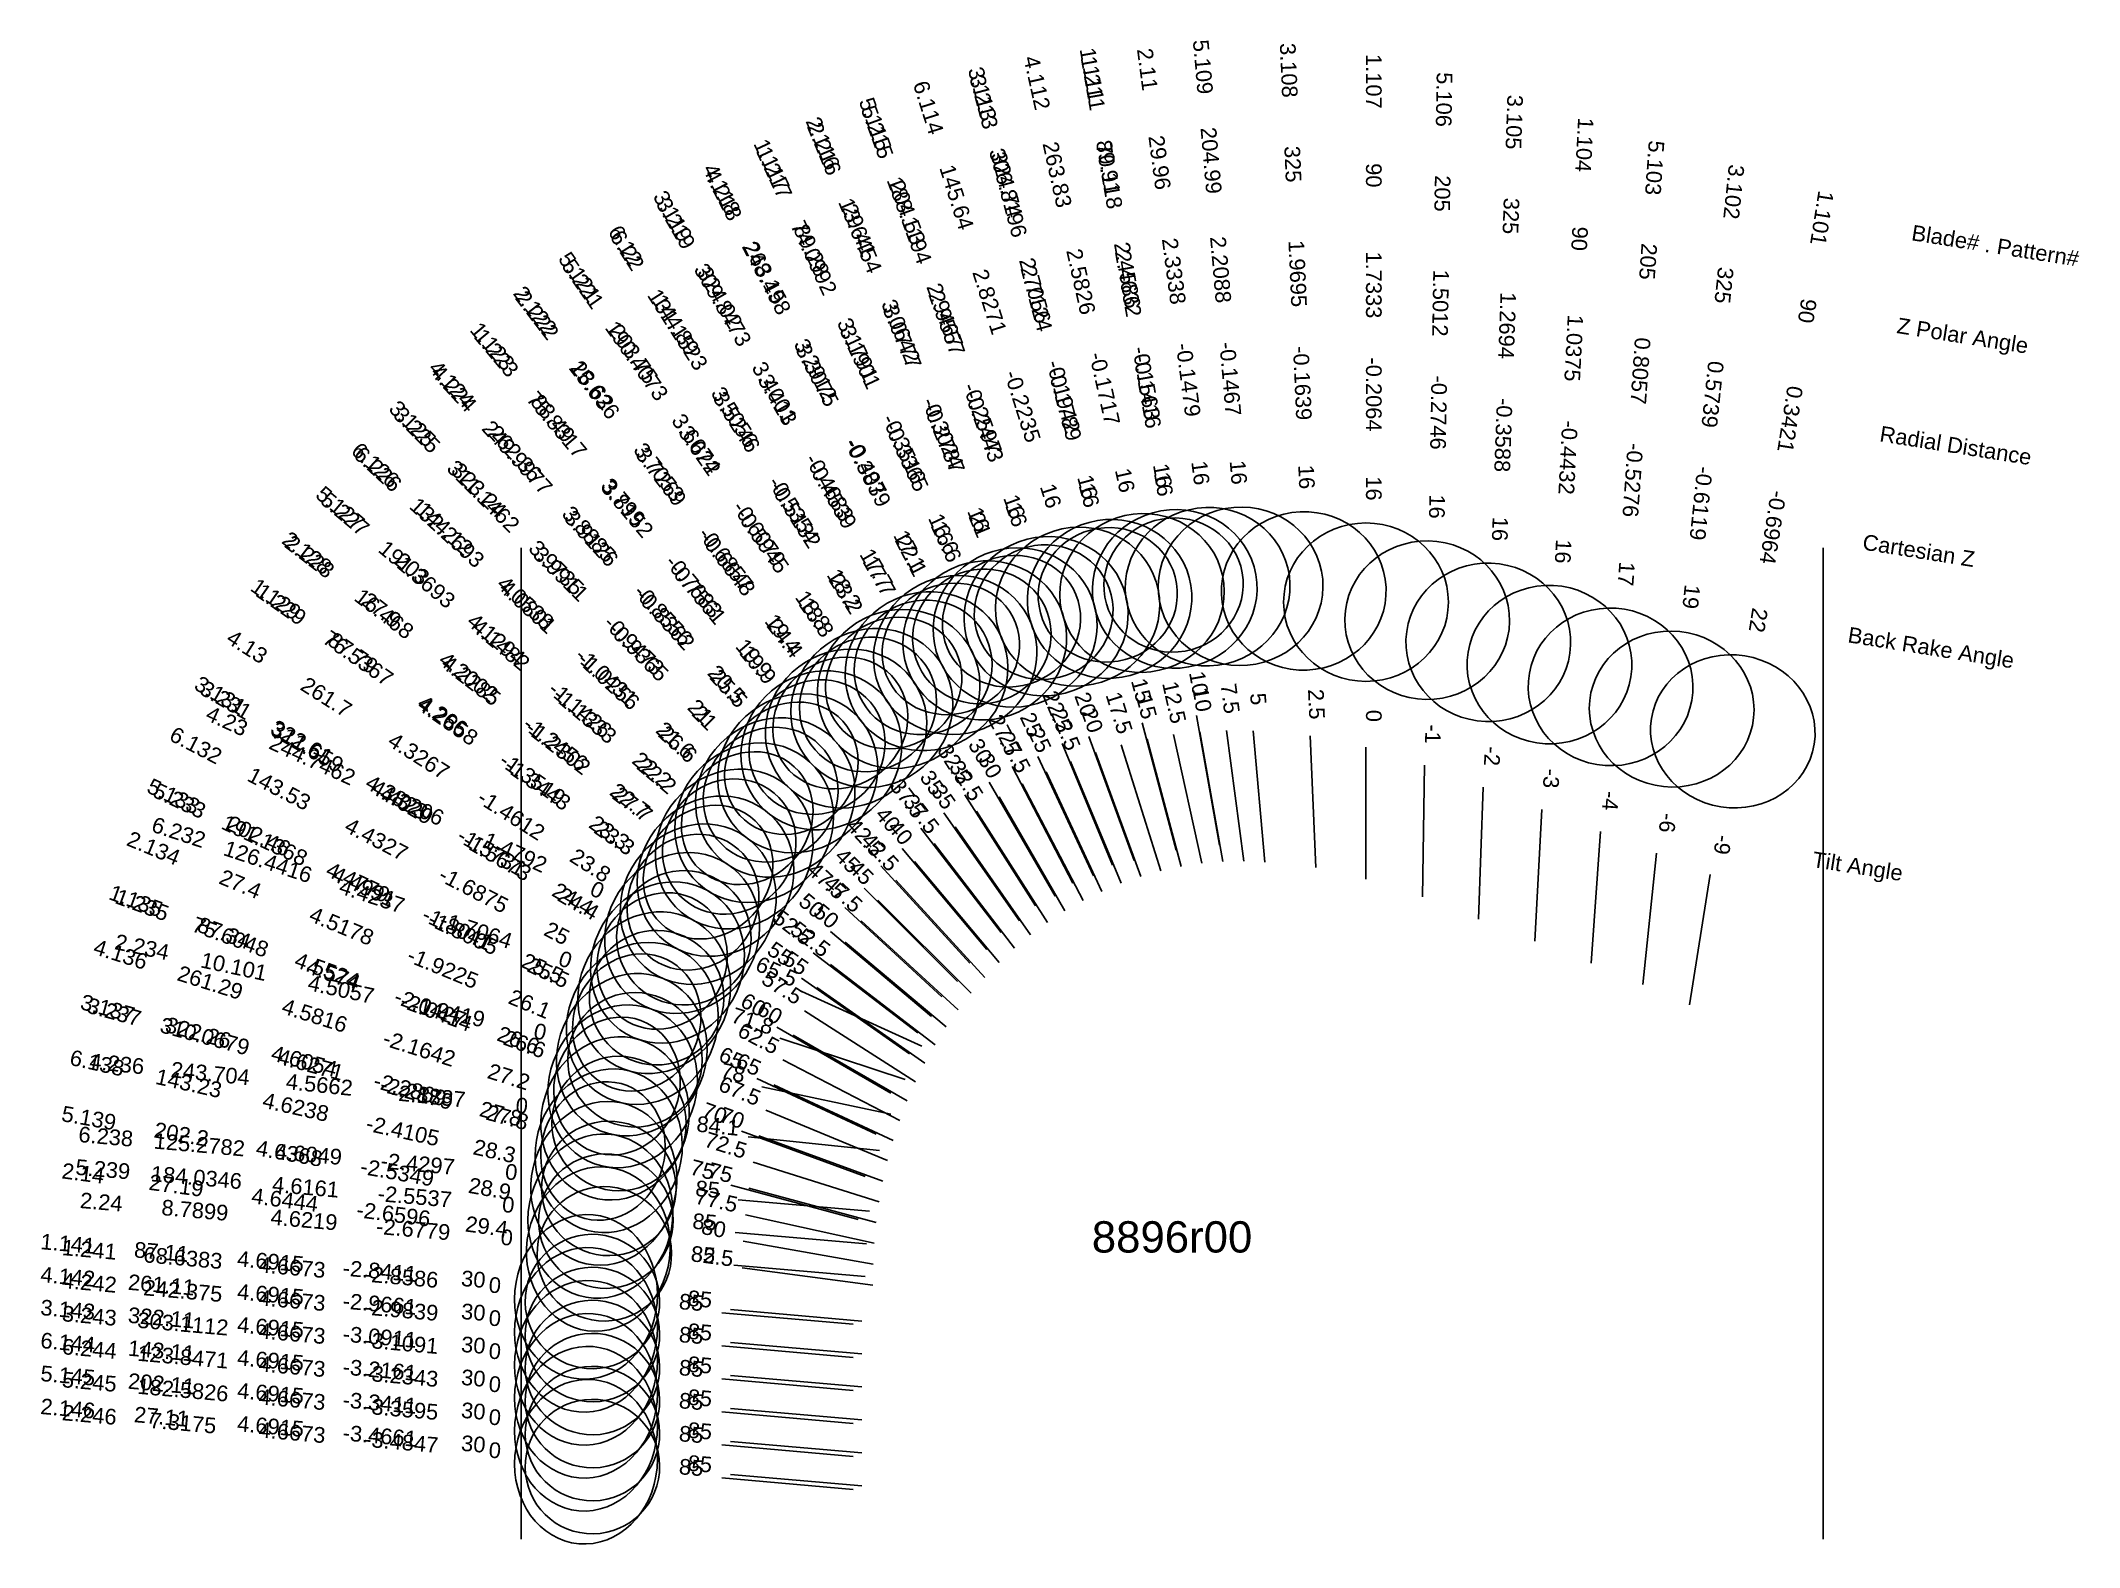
# Model space of a CAD drawing. Header units: inches. Extents: x -6.76 to 0.97, y -3.79 to 1.92.
import ezdxf
from ezdxf.enums import TextEntityAlignment as Align

# ---------------------------------------------------------------- set-up
doc = ezdxf.new("R2010")
doc.units = ezdxf.units.IN
doc.header["$MEASUREMENT"] = 0
for name, color, linetype, true_color in [('Blade_1', 30, 'Continuous', 0xff7f00), ('Blade_2', 7, 'Continuous', 0xcccc00), ('Blade_3', 7, 'Continuous', 0x00cc00), ('Blade_4', 7, 'Continuous', 0x00cccc), ('Blade_5', 7, 'Continuous', 0x0066cc), ('Blade_6', 190, 'Continuous', 0x7f00ff)]:
    doc.layers.add(name, color=color, linetype=linetype, true_color=true_color)
doc.styles.get("Standard").update_dxf_attribs({"font": 'arial.ttf'})

msp = doc.modelspace()

# ---------------------------------------------------------------- linework, layer by layer
for p, q in [((-4.9375, 0), (-4.9375, -3.7598)), ((0, 0), (0, -3.7598))]:
    msp.add_line(p, q)
at = {"layer": 'Blade_1'}
for p, q in [((-2.376, -0.6359), (-2.2892, -1.1283)), ((-2.3631, -0.6979), (-2.2763, -1.1903)), ((-1.7333, -0.7564), (-1.7333, -1.2564)), ((-2.978, -0.7914), (-2.7666, -1.2446)), ((-2.9467, -0.8501), (-2.7354, -1.3032)), ((-1.0663, -0.9924), (-1.0925, -1.4918)), ((-3.4925, -1.1406), (-3.1711, -1.5237)), ((-3.4455, -1.1896), (-3.1241, -1.5727)), ((-0.4281, -1.2396), (-0.5064, -1.7335)), ((-3.8745, -1.6323), (-3.465, -1.9191)), ((-3.8155, -1.6674), (-3.4059, -1.9542)), ((-4.1022, -2.2131), (-3.6324, -2.3841)), ((-4.0356, -2.2308), (-3.5657, -2.4018)), ((-4.1766, -2.9016), (-3.6785, -2.9451)), ((-4.1436, -2.8891), (-3.6455, -2.9326))]:
    msp.add_line(p, q, dxfattribs=at)
for centre, major_axis, ratio in [((-2.4586, -0.1563), (0.3078, 0.0543), 0.961262), ((-2.4632, -0.1416), (0.2605, 0.0459), 0.961262), ((-1.7333, -0.2064), (0.3125, 0), 0.961262), ((-3.1791, -0.3516), (0.2832, 0.1321), 0.958522), ((-3.1901, -0.3365), (0.2397, 0.1118), 0.958522), ((-1.0375, -0.4432), (0.3121, -0.0164), 0.961262), ((-0.3421, -0.6964), (0.3087, -0.0489), 0.927184), ((-3.799, -0.7683), (0.2394, 0.2009), 0.940169), ((-3.8152, -0.7561), (0.2026, 0.17), 0.940169), ((-4.266, -1.3519), (0.1792, 0.256), 0.918584), ((-4.2858, -1.3443), (0.1517, 0.2167), 0.918584), ((-4.5524, -2.0427), (0.1069, 0.2937), 0.893841), ((-4.574, -2.0414), (0.0905, 0.2485), 0.893841), ((-4.6915, -2.8411), (0.0272, 0.3113), 0.866025), ((-4.6673, -2.8586), (0.0222, 0.254), 1)]:
    msp.add_ellipse(centre, major_axis=major_axis, ratio=ratio, dxfattribs=at)
at = {"layer": 'Blade_2'}
for p, q in [((-2.262, -0.6932), (-2.1968, -1.1889)), ((-2.8855, -0.7425), (-2.6942, -1.2044)), ((-2.8537, -0.8105), (-2.6624, -1.2725)), ((-3.4213, -1.063), (-3.117, -1.4597)), ((-3.3705, -1.122), (-3.0661, -1.5187)), ((-3.8303, -1.5358), (-3.4336, -1.8402)), ((-3.7639, -1.5804), (-3.3672, -1.8848)), ((-4.024, -2.0443), (-3.5349, -2.1483)), ((-4.0097, -2.133), (-3.5478, -2.3243)), ((-4.1313, -2.7208), (-3.6332, -2.7644)), ((-4.0991, -2.7314), (-3.6034, -2.7967)), ((-4.1766, -3.5277), (-3.6785, -3.5712)), ((-4.1436, -3.5141), (-3.6455, -3.5576))]:
    msp.add_line(p, q, dxfattribs=at)
for centre, major_axis, ratio in [((-2.3338, -0.1479), (0.3098, 0.0408), 0.961262), ((-3.0642, -0.3024), (0.2887, 0.1196), 0.961262), ((-3.0777, -0.2787), (0.2444, 0.1012), 0.93358), ((-3.7053, -0.6857), (0.2479, 0.1902), 0.943454), ((-3.7269, -0.6648), (0.2098, 0.161), 0.910972), ((-4.2002, -1.2456), (0.1902, 0.2479), 0.922403), ((-4.2285, -1.2302), (0.161, 0.2098), 0.885231), ((-4.5178, -1.9225), (0.1196, 0.2887), 0.898181), ((-4.5057, -1.9419), (0.053, 0.2494), 1), ((-4.6444, -2.6596), (0.0408, 0.3098), 0.870871), ((-4.6219, -2.6779), (0.0222, 0.254), 1), ((-4.6915, -3.4661), (0.0272, 0.3113), 0.866025), ((-4.6673, -3.4847), (0.0222, 0.254), 1)]:
    msp.add_ellipse(centre, major_axis=major_axis, ratio=ratio, dxfattribs=at)
at = {"layer": 'Blade_3'}
for p, q in [((-2.5825, -0.6638), (-2.453, -1.1468)), ((-2.5633, -0.7255), (-2.4339, -1.2084)), ((-1.9455, -0.7134), (-1.9237, -1.2129)), ((-3.162, -0.8886), (-2.912, -1.3216)), ((-1.2886, -0.9085), (-1.3061, -1.4082)), ((-3.1251, -0.9446), (-2.8751, -1.3776)), ((-0.6314, -1.1589), (-0.6837, -1.6562)), ((-3.6361, -1.2915), (-3.2825, -1.645)), ((-3.5846, -1.3362), (-3.2311, -1.6898)), ((-3.9681, -1.8183), (-3.5351, -2.0683)), ((-3.906, -1.8481), (-3.473, -2.0981)), ((-4.1422, -2.4178), (-3.6593, -2.5472)), ((-4.0742, -2.4293), (-3.5912, -2.5587)), ((-4.1766, -3.152), (-3.6785, -3.1956)), ((-4.1436, -3.1391), (-3.6455, -3.1826))]:
    msp.add_line(p, q, dxfattribs=at)
for centre, major_axis, ratio in [((-2.7056, -0.1942), (0.3019, 0.0809), 0.961262), ((-2.7124, -0.1789), (0.2555, 0.0685), 0.961262), ((-1.9695, -0.1639), (0.3122, 0.0136), 0.961262), ((-1.2694, -0.3588), (0.3123, -0.0109), 0.961262), ((-3.4001, -0.4683), (0.2706, 0.1562), 0.952768), ((-3.413, -0.4539), (0.2291, 0.1322), 0.952768), ((-0.5739, -0.6119), (0.3108, -0.0327), 0.945519), ((-3.9735, -0.9473), (0.221, 0.221), 0.93333), ((-3.9911, -0.9365), (0.187, 0.187), 0.93333), ((-4.3823, -1.5731), (0.1563, 0.2706), 0.910684), ((-4.4029, -1.5673), (0.1323, 0.2291), 0.910684), ((-4.6054, -2.2869), (0.0809, 0.3019), 0.884906), ((-4.6271, -2.2879), (0.0685, 0.2555), 0.884906), ((-4.6915, -3.0911), (0.0272, 0.3113), 0.866025), ((-4.6673, -3.1091), (0.0222, 0.254), 1)]:
    msp.add_ellipse(centre, major_axis=major_axis, ratio=ratio, dxfattribs=at)
at = {"layer": 'Blade_4'}
for p, q in [((-2.4636, -0.7087), (-2.3554, -1.1968)), ((-3.0757, -0.8291), (-2.8448, -1.2726)), ((-3.0373, -0.8949), (-2.8064, -1.3384)), ((-3.5734, -1.2064), (-3.2356, -1.575)), ((-3.5169, -1.2611), (-3.1792, -1.6297)), ((-3.8725, -1.6835), (-3.4175, -1.8908)), ((-3.8629, -1.7567), (-3.4412, -2.0254)), ((-4.0763, -2.2344), (-3.5789, -2.2858)), ((-4.0571, -2.3296), (-3.5802, -2.48)), ((-4.1436, -3.0141), (-3.6455, -3.0576)), ((-4.1766, -3.0268), (-3.6785, -3.0704))]:
    msp.add_line(p, q, dxfattribs=at)
for centre, major_axis, ratio in [((-2.5826, -0.1717), (0.3051, 0.0676), 0.961262), ((-3.2912, -0.407), (0.2772, 0.1443), 0.95569), ((-3.3075, -0.3839), (0.2346, 0.1221), 0.926397), ((-3.8885, -0.8556), (0.2304, 0.2111), 0.936794), ((-3.9126, -0.8362), (0.195, 0.1787), 0.902736), ((-4.3267, -1.4612), (0.1679, 0.2636), 0.914678), ((-4.3206, -1.4792), (0.1057, 0.232), 1), ((-4.5816, -2.1642), (0.094, 0.298), 0.889416), ((-4.5662, -2.1837), (0.0262, 0.2536), 1), ((-4.6915, -2.9661), (0.0272, 0.3113), 0.866025), ((-4.6673, -2.9839), (0.0222, 0.254), 1)]:
    msp.add_ellipse(centre, major_axis=major_axis, ratio=ratio, dxfattribs=at)
at = {"layer": 'Blade_5'}
for p, q in [((-2.1609, -0.6946), (-2.1173, -1.1927)), ((-2.784, -0.716), (-2.613, -1.1858)), ((-2.7586, -0.7765), (-2.5876, -1.2464)), ((-1.5108, -0.8245), (-1.5195, -1.3244)), ((-3.3341, -1.0057), (-3.0473, -1.4153)), ((-3.292, -1.0584), (-3.0052, -1.468)), ((-0.8441, -1.0763), (-0.8789, -1.575)), ((-3.7636, -1.456), (-3.3806, -1.7774)), ((-3.7081, -1.4961), (-3.3251, -1.8175)), ((-4.0441, -2.0127), (-3.5909, -2.224)), ((-3.9795, -2.0366), (-3.5263, -2.2479)), ((-4.1255, -2.5966), (-3.6274, -2.6402)), ((-4.0952, -2.6304), (-3.6028, -2.7172)), ((-4.1436, -3.3891), (-3.6455, -3.4326)), ((-4.1766, -3.4024), (-3.6785, -3.446))]:
    msp.add_line(p, q, dxfattribs=at)
for centre, major_axis, ratio in [((-2.2088, -0.1467), (0.3113, 0.0272), 0.961262), ((-2.9467, -0.2597), (0.2937, 0.1069), 0.961262), ((-2.9557, -0.2443), (0.2485, 0.0905), 0.961262), ((-1.5012, -0.2746), (0.3125, -0.0055), 0.961262), ((-0.8057, -0.5276), (0.3117, -0.0218), 0.956305), ((-3.6074, -0.6079), (0.256, 0.1792), 0.946649), ((-3.622, -0.5945), (0.2167, 0.1517), 0.946649), ((-4.1294, -1.1426), (0.2009, 0.2394), 0.926134), ((-4.1482, -1.1333), (0.17, 0.2026), 0.926134), ((-4.4779, -1.8041), (0.1321, 0.2832), 0.902435), ((-4.4991, -1.8005), (0.1118, 0.2397), 0.902435), ((-4.6368, -2.5349), (0.0543, 0.3078), 0.875633), ((-4.6161, -2.5537), (0.0222, 0.254), 1), ((-4.6915, -3.3411), (0.0272, 0.3113), 0.866025), ((-4.6673, -3.3595), (0.0222, 0.254), 1)]:
    msp.add_ellipse(centre, major_axis=major_axis, ratio=ratio, dxfattribs=at)
at = {"layer": 'Blade_6'}
for p, q in [((-2.6617, -0.748), (-2.5114, -1.2249)), ((-3.2549, -0.9366), (-2.9863, -1.3583)), ((-3.2101, -0.9993), (-2.9415, -1.421)), ((-3.71, -1.3648), (-3.3414, -1.7026)), ((-3.6483, -1.4147), (-3.2797, -1.7525)), ((-3.9559, -1.8603), (-3.4809, -2.0164)), ((-3.9449, -1.9415), (-3.5014, -2.1723)), ((-4.1143, -2.4726), (-3.6162, -2.5162)), ((-4.0869, -2.5296), (-3.5987, -2.6378)), ((-4.1766, -3.2772), (-3.6785, -3.3208)), ((-4.1436, -3.2641), (-3.6455, -3.3076))]:
    msp.add_line(p, q, dxfattribs=at)
for centre, major_axis, ratio in [((-2.8271, -0.2235), (0.298, 0.094), 0.961262), ((-3.5056, -0.5354), (0.2636, 0.1679), 0.949754), ((-3.5246, -0.5132), (0.2231, 0.1421), 0.91886), ((-4.0538, -1.0431), (0.2111, 0.2304), 0.929777), ((-4.0801, -1.0256), (0.1787, 0.195), 0.894154), ((-4.4327, -1.6875), (0.1443, 0.2772), 0.906603), ((-4.4237, -1.7064), (0.0796, 0.2422), 1), ((-4.6238, -2.4105), (0.0676, 0.3051), 0.880312), ((-4.6049, -2.4297), (0.0222, 0.254), 1), ((-4.6915, -3.2161), (0.0272, 0.3113), 0.866025), ((-4.6673, -3.2343), (0.0222, 0.254), 1)]:
    msp.add_ellipse(centre, major_axis=major_axis, ratio=ratio, dxfattribs=at)

# ---------------------------------------------------------------- texts
for s, height, p in [('Blade# . Pattern#', 0.059375, (0.3372, 1.1956)), ('Z Polar Angle', 0.059375, (0.2815, 0.8438)), ('Radial Distance', 0.059375, (0.2165, 0.4332)), ('Cartesian Z', 0.059375, (0.1515, 0.0227)), ('Back Rake Angle', 0.059375, (0.0957, -0.3291)), ('Tilt Angle', 0.05937, (-0.0392, -1.181))]:
    msp.add_text(s, height=height, rotation=351).set_placement(p, align=Align.MIDDLE_LEFT)
msp.add_text('8896r00', height=0.11875).set_placement((-2.4688, -2.6136), align=Align.MIDDLE_CENTER)
at = {"layer": 'Blade_1'}
for s, height, rotation, p in [('1.111', 0.05937, 280, (-2.8016, 1.7887)), ('1.211', 0.05937, 280, (-2.7978, 1.7562)), ('1.107', 0.05937, 270, (-1.7333, 1.7686)), ('1.104', 0.05937, 267, (-0.9341, 1.5291)), ('1.117', 0.05937, 294.99999, (-4.0138, 1.4384)), ('1.217', 0.05937, 294.99999, (-4.0045, 1.41)), ('89.91', 0.05937, 280, (-2.7397, 1.4379)), ('70.118', 0.05937, 280, (-2.7359, 1.4053)), ('90', 0.05937, 270, (-1.7333, 1.4123)), ('1.101', 0.05937, 261, (-0.0331, 1.2543)), ('74.0992', 0.05937, 294.99999, (-3.8539, 1.0871)), ('89.28', 0.05937, 294.99999, (-3.8632, 1.1155)), ('90', 0.05937, 267, (-0.9528, 1.1733)), ('2.4586', 0.05937, 280, (-2.6675, 1.0285)), ('2.4632', 0.05937, 280, (-2.6637, 0.996)), ('1.7333', 0.05937, 270, (-1.7333, 0.9967)), ('90', 0.05937, 261, (-0.0889, 0.9024)), ('3.1791', 0.05937, 294.99999, (-3.6876, 0.7388)), ('1.0375', 0.05937, 267, (-0.9745, 0.7583)), ('1.123', 0.05937, 309.99999, (-5.0685, 0.7446)), ('1.223', 0.05937, 309.99999, (-5.0538, 0.7201)), ('3.1901', 0.05937, 294.99999, (-3.6783, 0.7104)), ('-0.1563', 0.05937, 280, (-2.5954, 0.6192)), ('-0.1416', 0.05937, 280, (-2.5916, 0.5867)), ('-0.2064', 0.05937, 270, (-1.7333, 0.5811)), ('75.8317', 0.05937, 309.99999, (-4.8248, 0.4472)), ('88.49', 0.05937, 309.99999, (-4.8395, 0.4717)), ('0.3421', 0.05937, 261, (-0.1539, 0.4919)), ('-0.3516', 0.05937, 294.99999, (-3.5119, 0.3621)), ('-0.3365', 0.05937, 294.99999, (-3.5026, 0.3338)), ('-0.4432', 0.05937, 267, (-0.9963, 0.3432)), ('16', 0.05937, 280, (-2.5335, 0.2684)), ('3.8152', 0.05937, 309.99999, (-4.5577, 0.1288)), ('3.799', 0.05937, 309.99999, (-4.5724, 0.1533)), ('16', 0.05937, 280, (-2.5297, 0.2359)), ('16', 0.05937, 270, (-1.7333, 0.2248)), ('-0.6964', 0.05937, 261, (-0.2189, 0.0814)), ('16.6', 0.05937, 294.99999, (-3.3614, 0.0392)), ('16.6', 0.05937, 294.99999, (-3.3521, 0.0109)), ('16', 0.05937, 267, (-1.0149, -0.0125)), ('-0.7683', 0.05937, 309.99999, (-4.3052, -0.165)), ('-0.7561', 0.05937, 309.99999, (-4.2905, -0.1896)), ('1.129', 0.05937, 324.99998, (-5.8839, -0.2191)), ('1.229', 0.05937, 324.99998, (-5.8643, -0.2391)), ('22', 0.05937, 261, (-0.2746, -0.2705)), ('76.5367', 0.05937, 324.99998, (-5.5724, -0.4434)), ('87.79', 0.05937, 324.99998, (-5.592, -0.4234)), ('19.9', 0.05937, 309.99999, (-4.0762, -0.4379)), ('19.9', 0.05937, 309.99999, (-4.0615, -0.4625)), ('10', 0.05937, 280, (-2.3966, -0.519)), ('10', 0.05937, 280, (-2.3837, -0.581)), ('4.266', 0.05937, 324.99998, (-5.2516, -0.6618)), ('4.2858', 0.05937, 324.99998, (-5.232, -0.6818)), ('0', 0.0594, 270, (-1.7333, -0.6377)), ('25', 0.05937, 294.99999, (-3.0281, -0.6838)), ('25', 0.05937, 294.99999, (-2.9969, -0.7424)), ('-1.3519', 0.05937, 324.99998, (-4.9111, -0.9002)), ('-1.3443', 0.05937, 324.99998, (-4.8915, -0.9202)), ('-3', 0.05937, 267, (-1.0601, -0.8739)), ('40', 0.05937, 309.99999, (-3.5688, -1.0497)), ('23.3', 0.05937, 324.99998, (-4.6193, -1.1046)), ('23.3', 0.05937, 324.99998, (-4.5997, -1.1245)), ('40', 0.05937, 309.99999, (-3.5218, -1.0987)), ('-9', 0.05937, 261, (-0.4096, -1.1223)), ('1.135', 0.05937, 339.99998, (-6.4083, -1.3672)), ('1.235', 0.05937, 339.99998, (-6.3847, -1.3823)), ('75.6048', 0.05937, 339.99998, (-6.05, -1.5042)), ('87.34', 0.05937, 339.99998, (-6.0736, -1.4891)), ('4.5524', 0.05937, 339.99998, (-5.683, -1.6312)), ('55', 0.05937, 324.99998, (-3.9718, -1.5642)), ('55', 0.05937, 324.99998, (-3.9128, -1.5993)), ('4.574', 0.05937, 339.99998, (-5.6594, -1.6463)), ('-2.0427', 0.05937, 339.99998, (-5.2924, -1.7734)), ('-2.0414', 0.05937, 339.99998, (-5.2689, -1.7885)), ('26.6', 0.05937, 339.99998, (-4.9577, -1.8952)), ('26.6', 0.05937, 339.99998, (-4.9341, -1.9103)), ('70', 0.05937, 339.99998, (-4.2138, -2.1725)), ('70', 0.05937, 339.99998, (-4.1472, -2.1902)), ('1.141', 0.05937, 354.99998, (-6.659, -2.669)), ('1.241', 0.05937, 354.99999, (-6.5775, -2.6915)), ('87.11', 0.05937, 354.99998, (-6.3041, -2.7)), ('68.6383', 0.05937, 354.99999, (-6.2226, -2.7226)), ('4.6915', 0.05937, 354.99998, (-5.8901, -2.7363)), ('4.6673', 0.05937, 354.99999, (-5.8085, -2.7588)), ('-2.8411', 0.05937, 354.99998, (-5.476, -2.7725)), ('-2.8586', 0.05937, 354.99999, (-5.3945, -2.795)), ('30', 0.05937, 354.99998, (-5.1211, -2.8035)), ('0', 0.0594, 354.99999, (-5.0396, -2.8261)), ('85', 0.05937, 354.99999, (-4.2949, -2.8912)), ('85', 0.05937, 354.99998, (-4.2619, -2.8787))]:
    msp.add_text(s, height=height, rotation=rotation, dxfattribs=at).set_placement(p, align=Align.CENTER)
at = {"layer": 'Blade_2'}
for s, height, rotation, p in [('2.11', 0.05937, 277.5, (-2.5916, 1.8102)), ('2.116', 0.05937, 292.49999, (-3.82, 1.5223)), ('2.216', 0.05937, 292.49999, (-3.8151, 1.5016)), ('29.96', 0.05937, 277.5, (-2.5451, 1.457)), ('13.6454', 0.05937, 292.49999, (-3.6788, 1.1725)), ('29.41', 0.05937, 292.49999, (-3.6837, 1.1931)), ('2.3338', 0.05937, 277.5, (-2.4909, 1.0449)), ('2.122', 0.05937, 307.49999, (-4.9076, 0.8812)), ('2.222', 0.05937, 307.49999, (-4.9, 0.864)), ('3.0642', 0.05937, 292.49999, (-3.5246, 0.8091)), ('3.0777', 0.05937, 292.49999, (-3.5197, 0.7885)), ('15.636', 0.05937, 307.49999, (-4.6831, 0.5814)), ('28.62', 0.05937, 307.49999, (-4.6908, 0.5985)), ('-0.1479', 0.05937, 277.5, (-2.4366, 0.6329)), ('-0.3024', 0.05937, 292.49999, (-3.3656, 0.4252)), ('-0.2787', 0.05937, 292.49999, (-3.3607, 0.4045)), ('3.7053', 0.05937, 307.49999, (-4.4377, 0.2688)), ('3.7269', 0.05937, 307.49999, (-4.4301, 0.2517)), ('16', 0.05937, 277.5, (-2.3901, 0.2797)), ('16', 0.05937, 292.49999, (-3.2293, 0.096)), ('21', 0.05937, 292.49999, (-3.2243, 0.0754)), ('2.128', 0.05937, 322.49998, (-5.7671, -0.0433)), ('2.228', 0.05937, 322.49998, (-5.7573, -0.0572)), ('-0.6857', 0.05937, 307.49999, (-4.1847, -0.0609)), ('-0.6648', 0.05937, 307.49999, (-4.1771, -0.0781)), ('16.468', 0.05937, 322.49998, (-5.4747, -0.274)), ('27.9', 0.05937, 322.49998, (-5.4845, -0.2602)), ('19.4', 0.05937, 307.49999, (-3.9679, -0.3436)), ('24.4', 0.05937, 307.49999, (-3.9602, -0.3607)), ('4.2002', 0.05937, 322.49998, (-5.1547, -0.5132)), ('4.2285', 0.05937, 322.49998, (-5.145, -0.527)), ('7.5', 0.05937, 277.5, (-2.2775, -0.5755)), ('22.5', 0.05937, 292.49999, (-2.931, -0.6328)), ('22.5', 0.05937, 292.49999, (-2.8992, -0.7008)), ('-1.2456', 0.05937, 322.49998, (-4.825, -0.7662)), ('-1.2302', 0.05937, 322.49998, (-4.8152, -0.7801)), ('22.7', 0.05937, 322.49998, (-4.5424, -0.9831)), ('27.7', 0.05937, 322.49998, (-4.5326, -0.9969)), ('37.5', 0.05937, 307.49999, (-3.4936, -0.9688)), ('37.5', 0.05937, 307.49999, (-3.4428, -1.0278)), ('2.134', 0.05937, 337.49998, (-6.3425, -1.1667)), ('27.4', 0.05937, 337.49998, (-6.0134, -1.303)), ('4.5178', 0.05937, 337.49998, (-5.6294, -1.4621)), ('52.5', 0.05937, 322.49998, (-3.9245, -1.4635)), ('2.234', 0.05937, 347.99999, (-6.3813, -1.5433)), ('52.5', 0.05937, 322.49998, (-3.8581, -1.5081)), ('10.101', 0.05937, 347.99999, (-6.0328, -1.6173)), ('-1.9225', 0.05937, 337.49998, (-5.2454, -1.6211)), ('4.5057', 0.05937, 347.99999, (-5.6263, -1.7038)), ('26.1', 0.05937, 337.49998, (-4.9162, -1.7575)), ('-1.9419', 0.05937, 347.99999, (-5.2198, -1.7902)), ('0', 0.0594, 347.99999, (-4.8713, -1.8642)), ('67.5', 0.05937, 337.49998, (-4.1194, -2.0875)), ('78', 0.05937, 347.99999, (-4.1401, -2.0197)), ('2.14', 0.05937, 352.49998, (-6.6025, -2.4018)), ('27.19', 0.05937, 352.49998, (-6.2493, -2.4483)), ('2.24', 0.05937, 354.99999, (-6.5321, -2.5108)), ('8.7899', 0.05937, 354.99999, (-6.1772, -2.5418)), ('4.6444', 0.05937, 352.49998, (-5.8373, -2.5026)), ('4.6219', 0.05937, 354.99999, (-5.7632, -2.5781)), ('-2.6596', 0.05937, 352.49998, (-5.4252, -2.5568)), ('-2.6779', 0.05937, 354.99999, (-5.3492, -2.6143)), ('29.4', 0.05937, 352.49998, (-5.072, -2.6033)), ('0', 0.0594, 354.99999, (-4.9943, -2.6453)), ('82.5', 0.05937, 352.49998, (-4.2169, -2.7159)), ('85', 0.05937, 354.99999, (-4.2496, -2.7105)), ('2.146', 0.05937, 354.99998, (-6.659, -3.294)), ('2.246', 0.05937, 354.99999, (-6.5775, -3.3176)), ('27.11', 0.05937, 354.99998, (-6.3041, -3.325)), ('7.3175', 0.05937, 354.99999, (-6.2226, -3.3487)), ('4.6915', 0.05937, 354.99998, (-5.8901, -3.3613)), ('4.6673', 0.05937, 354.99999, (-5.8085, -3.3849)), ('-3.4661', 0.05937, 354.99998, (-5.476, -3.3975)), ('-3.4847', 0.05937, 354.99999, (-5.3945, -3.4211)), ('30', 0.05937, 354.99998, (-5.1211, -3.4285)), ('0', 0.0594, 354.99999, (-5.0396, -3.4522)), ('85', 0.05937, 354.99999, (-4.2949, -3.5173)), ('85', 0.05937, 354.99998, (-4.2619, -3.5037))]:
    msp.add_text(s, height=height, rotation=rotation, dxfattribs=at).set_placement(p, align=Align.CENTER)
at = {"layer": 'Blade_3'}
for s, height, rotation, p in [('3.108', 0.05937, 272.5, (-2.0557, 1.8092)), ('3.113', 0.05937, 284.99999, (-3.2168, 1.7135)), ('3.213', 0.05937, 285, (-3.2111, 1.6824)), ('3.105', 0.05937, 268, (-1.2005, 1.615)), ('306.8196', 0.05937, 285, (-3.1189, 1.3383)), ('324.74', 0.05937, 284.99999, (-3.1246, 1.3694)), ('325', 0.05937, 272.5, (-2.0401, 1.4533)), ('3.102', 0.05937, 264, (-0.3675, 1.3523)), ('3.119', 0.05937, 299.99999, (-4.3876, 1.2421)), ('3.219', 0.05937, 299.99999, (-4.3765, 1.2149)), ('325', 0.05937, 268, (-1.2129, 1.259)), ('2.7056', 0.05937, 284.99999, (-3.017, 0.9679)), ('1.9695', 0.05937, 272.5, (-2.022, 1.0381)), ('309.8473', 0.05937, 299.99999, (-4.1984, 0.9064)), ('324.02', 0.05937, 299.99999, (-4.2095, 0.9336)), ('2.7124', 0.05937, 285, (-3.0114, 0.9369)), ('325', 0.05937, 264, (-0.4047, 0.998)), ('1.2694', 0.05937, 268, (-1.2274, 0.8436)), ('3.4001', 0.05937, 299.99999, (-4.0017, 0.5736)), ('-0.1942', 0.05937, 284.99999, (-2.9094, 0.5665)), ('-0.1639', 0.05937, 272.5, (-2.0039, 0.6228)), ('0.5739', 0.05937, 264, (-0.4481, 0.5846)), ('3.413', 0.05937, 299.99999, (-3.9905, 0.5465)), ('-0.1789', 0.05937, 285, (-2.9038, 0.5354)), ('3.125', 0.05937, 314.99999, (-5.3701, 0.4492)), ('-0.3588', 0.05937, 268, (-1.2419, 0.4282)), ('3.225', 0.05937, 314.99999, (-5.3537, 0.4261)), ('311.1462', 0.05937, 314.99999, (-5.1017, 0.1742)), ('323.24', 0.05937, 314.99999, (-5.1182, 0.1973)), ('-0.4683', 0.05937, 299.99999, (-3.7939, 0.2137)), ('-0.4539', 0.05937, 299.99999, (-3.7827, 0.1865)), ('16', 0.05937, 284.99999, (-2.8172, 0.2224)), ('16', 0.05937, 285, (-2.8116, 0.1913)), ('16', 0.05937, 272.5, (-1.9883, 0.2669)), ('-0.6119', 0.05937, 264, (-0.4916, 0.1713)), ('16', 0.05937, 268, (-1.2544, 0.0722)), ('3.9735', 0.05937, 314.99999, (-4.8243, -0.0966)), ('3.9911', 0.05937, 314.99999, (-4.8079, -0.1197)), ('17.7', 0.05937, 299.99999, (-3.6157, -0.0948)), ('17.7', 0.05937, 299.99999, (-3.6046, -0.122)), ('19', 0.05937, 264, (-0.5288, -0.183)), ('-0.9473', 0.05937, 314.99999, (-4.5304, -0.3905)), ('-0.9365', 0.05937, 314.99999, (-4.514, -0.4136)), ('3.131', 0.05937, 329.99998, (-6.0927, -0.5856)), ('3.231', 0.05937, 329.99998, (-6.0717, -0.6038)), ('15', 0.05937, 285, (-2.6132, -0.5491)), ('2.5', 0.05937, 272.5, (-1.9507, -0.5947)), ('21', 0.05937, 314.99999, (-4.2785, -0.6424)), ('21', 0.05937, 314.99999, (-4.2621, -0.6655)), ('15', 0.05937, 284.99999, (-2.594, -0.6108)), ('322.61', 0.05937, 329.99998, (-5.7842, -0.7637)), ('311.659', 0.05937, 329.99998, (-5.7632, -0.782)), ('30', 0.05937, 299.99999, (-3.2214, -0.7858)), ('-2', 0.05937, 268, (-1.2845, -0.7898)), ('30', 0.05937, 299.99999, (-3.1845, -0.8418)), ('4.3823', 0.05937, 329.99998, (-5.4243, -0.9715)), ('4.4029', 0.05937, 329.99998, (-5.4032, -0.9898)), ('-1.5731', 0.05937, 329.99998, (-5.0643, -1.1794)), ('-6', 0.05937, 264, (-0.619, -1.0408)), ('-1.5673', 0.05937, 329.99998, (-5.0433, -1.1976)), ('45', 0.05937, 314.99999, (-3.7201, -1.2075)), ('45', 0.05937, 314.99999, (-3.6686, -1.2522)), ('24.4', 0.05937, 329.99998, (-4.7558, -1.3575)), ('24.4', 0.05937, 329.99998, (-4.7348, -1.3757)), ('3.137', 0.05937, 344.99998, (-6.5131, -1.7757)), ('60', 0.05937, 329.99998, (-4.071, -1.759)), ('3.237', 0.05937, 344.99998, (-6.4885, -1.7891)), ('60', 0.05937, 329.99998, (-4.0089, -1.7887)), ('310.0679', 0.05937, 344.99998, (-6.1444, -1.8813)), ('322.26', 0.05937, 344.99998, (-6.169, -1.868)), ('4.6054', 0.05937, 344.99998, (-5.7676, -1.9755)), ('4.6271', 0.05937, 344.99998, (-5.7429, -1.9889)), ('-2.2869', 0.05937, 344.99998, (-5.3661, -2.0831)), ('-2.2879', 0.05937, 344.99998, (-5.3414, -2.0965)), ('27.8', 0.05937, 344.99998, (-5.022, -2.1753)), ('27.8', 0.05937, 344.99998, (-4.9973, -2.1887)), ('75', 0.05937, 344.99998, (-4.2569, -2.3871)), ('75', 0.05937, 344.99998, (-4.1889, -2.3985)), ('3.143', 0.05937, 354.99998, (-6.659, -2.919)), ('3.243', 0.05937, 354.99999, (-6.5775, -2.942)), ('322.11', 0.05937, 354.99998, (-6.3041, -2.95)), ('303.1112', 0.05937, 354.99999, (-6.2226, -2.973)), ('4.6915', 0.05937, 354.99998, (-5.8901, -2.9863)), ('4.6673', 0.05937, 354.99999, (-5.8085, -3.0092)), ('-3.0911', 0.05937, 354.99998, (-5.476, -3.0225)), ('-3.1091', 0.05937, 354.99999, (-5.3945, -3.0455)), ('30', 0.05937, 354.99998, (-5.1211, -3.0535)), ('0', 0.0594, 354.99999, (-5.0396, -3.0765)), ('85', 0.05937, 354.99999, (-4.2949, -3.1416)), ('85', 0.05937, 354.99998, (-4.2619, -3.1287))]:
    msp.add_text(s, height=height, rotation=rotation, dxfattribs=at).set_placement(p, align=Align.CENTER)
at = {"layer": 'Blade_4'}
for s, height, rotation, p in [('4.112', 0.05937, 282.49999, (-3.0101, 1.7565)), ('263.83', 0.05937, 282.49999, (-2.933, 1.4087)), ('4.118', 0.05937, 297.49999, (-4.2032, 1.3448)), ('4.218', 0.05937, 297.49999, (-4.1973, 1.3254)), ('248.498', 0.05937, 297.49999, (-4.0328, 1.0094)), ('263.15', 0.05937, 297.49999, (-4.0387, 1.0288)), ('2.5826', 0.05937, 282.49999, (-2.843, 1.0029)), ('3.2912', 0.05937, 297.49999, (-3.8468, 0.6602)), ('4.124', 0.05937, 312.49999, (-5.2228, 0.6005)), ('3.3075', 0.05937, 297.49999, (-3.8409, 0.6407)), ('-0.1717', 0.05937, 282.49999, (-2.7531, 0.5971)), ('4.224', 0.05937, 312.49999, (-5.2144, 0.5845)), ('249.9977', 0.05937, 312.49999, (-4.9737, 0.3218)), ('262.36', 0.05937, 312.49999, (-4.9821, 0.3379)), ('-0.3839', 0.05937, 297.49999, (-3.649, 0.2721)), ('-0.407', 0.05937, 297.49999, (-3.6548, 0.2915)), ('16', 0.05937, 282.49999, (-2.676, 0.2493)), ('3.8885', 0.05937, 312.49999, (-4.7013, 0.0314)), ('3.9126', 0.05937, 312.49999, (-4.693, 0.0154)), ('17.1', 0.05937, 297.49999, (-3.4903, -0.0245)), ('22.1', 0.05937, 297.49999, (-3.4845, -0.0439)), ('-0.8556', 0.05937, 312.49999, (-4.4206, -0.275)), ('-0.8362', 0.05937, 312.49999, (-4.4122, -0.291)), ('4.13', 0.05937, 327.49998, (-5.9924, -0.4)), ('20.5', 0.05937, 312.49999, (-4.1799, -0.5377)), ('25.5', 0.05937, 312.49999, (-4.1715, -0.5537)), ('261.7', 0.05937, 327.49998, (-5.692, -0.5915)), ('12.5', 0.05937, 282.49999, (-2.4893, -0.5927)), ('4.23', 0.05937, 335.49999, (-6.0655, -0.6841)), ('27.5', 0.05937, 297.49999, (-3.1305, -0.7238)), ('244.7462', 0.05937, 335.49999, (-5.7413, -0.8318)), ('4.3267', 0.05937, 327.49998, (-5.3414, -0.8148)), ('27.5', 0.05937, 297.49999, (-3.0921, -0.7895)), ('4.3206', 0.05937, 335.49999, (-5.3631, -1.0041)), ('-1.4612', 0.05937, 327.49998, (-4.9909, -1.0381)), ('42.5', 0.05937, 312.49999, (-3.6536, -1.1188)), ('-1.4792', 0.05937, 335.49999, (-4.9849, -1.1765)), ('23.8', 0.05937, 327.49998, (-4.6904, -1.2295)), ('42.5', 0.05937, 312.49999, (-3.5972, -1.1736)), ('0', 0.0594, 335.49999, (-4.6607, -1.3242)), ('4.136', 0.05937, 342.49998, (-6.4652, -1.5703)), ('261.29', 0.05937, 342.49998, (-6.1255, -1.6774)), ('65.5', 0.05937, 335.49999, (-3.9805, -1.6342)), ('57.5', 0.05937, 327.49998, (-3.963, -1.6929)), ('4.5816', 0.05937, 342.49998, (-5.7291, -1.8024)), ('-2.1642', 0.05937, 342.49998, (-5.3327, -1.9274)), ('4.236', 0.05937, 354.09999, (-6.4735, -1.9866)), ('243.704', 0.05937, 354.09999, (-6.1192, -2.0233)), ('4.5662', 0.05937, 354.09999, (-5.7057, -2.066)), ('27.2', 0.05937, 342.49998, (-4.9929, -2.0345)), ('-2.1837', 0.05937, 354.09999, (-5.2923, -2.1087)), ('0', 0.0594, 354.09999, (-4.9379, -2.1453)), ('84.1', 0.05937, 354.09999, (-4.1944, -2.2222)), ('72.5', 0.05937, 342.49998, (-4.1703, -2.2939)), ('4.142', 0.05937, 354.99998, (-6.659, -2.794)), ('4.242', 0.05937, 354.99999, (-6.5775, -2.8167)), ('261.11', 0.05937, 354.99998, (-6.3041, -2.825)), ('242.375', 0.05937, 354.99999, (-6.2226, -2.8478)), ('4.6915', 0.05937, 354.99998, (-5.8901, -2.8613)), ('4.6673', 0.05937, 354.99999, (-5.8085, -2.884)), ('-2.9661', 0.05937, 354.99998, (-5.476, -2.8975)), ('-2.9839', 0.05937, 354.99999, (-5.3945, -2.9202)), ('30', 0.05937, 354.99998, (-5.1211, -2.9285)), ('0', 0.0594, 354.99999, (-5.0396, -2.9513)), ('85', 0.05937, 354.99999, (-4.2949, -3.0164)), ('85', 0.05937, 354.99998, (-4.2619, -3.0037))]:
    msp.add_text(s, height=height, rotation=rotation, dxfattribs=at).set_placement(p, align=Align.CENTER)
at = {"layer": 'Blade_5'}
for s, height, rotation, p in [('5.109', 0.05937, 275, (-2.3809, 1.8208)), ('5.106', 0.05937, 269, (-1.4667, 1.7001)), ('5.115', 0.05937, 289.99999, (-3.6222, 1.5962)), ('5.215', 0.05937, 289.99999, (-3.6147, 1.5665)), ('204.99', 0.05937, 275, (-2.3499, 1.4659)), ('5.103', 0.05937, 266, (-0.6679, 1.4426)), ('188.1194', 0.05937, 289.99999, (-3.4929, 1.2318)), ('204.53', 0.05937, 289.99999, (-3.5004, 1.2614)), ('205', 0.05937, 269, (-1.473, 1.3439)), ('2.2088', 0.05937, 275, (-2.3137, 1.0518)), ('5.121', 0.05937, 304.99999, (-4.7402, 1.0099)), ('5.221', 0.05937, 304.99999, (-4.7273, 0.984)), ('205', 0.05937, 266, (-0.6928, 1.0872)), ('1.5012', 0.05937, 269, (-1.4802, 0.9283)), ('2.9467', 0.05937, 289.99999, (-3.3582, 0.8709)), ('2.9557', 0.05937, 289.99999, (-3.3507, 0.8412)), ('190.4073', 0.05937, 304.99999, (-4.523, 0.6922)), ('203.75', 0.05937, 304.99999, (-4.5359, 0.7181)), ('-0.1467', 0.05937, 275, (-2.2774, 0.6378)), ('0.8057', 0.05937, 266, (-0.7218, 0.6726)), ('-0.2746', 0.05937, 269, (-1.4875, 0.5128)), ('-0.2597', 0.05937, 289.99999, (-3.2161, 0.4803)), ('-0.2443', 0.05937, 289.99999, (-3.2086, 0.4506)), ('3.6074', 0.05937, 304.99999, (-4.2975, 0.3776)), ('3.622', 0.05937, 304.99999, (-4.2846, 0.3517)), ('-0.5276', 0.05937, 266, (-0.7508, 0.258)), ('16', 0.05937, 275, (-2.2464, 0.2829)), ('5.127', 0.05937, 319.99999, (-5.6424, 0.1269)), ('5.227', 0.05937, 319.99999, (-5.6243, 0.1053)), ('-0.6079', 0.05937, 304.99999, (-4.0591, 0.0372)), ('16', 0.05937, 289.99999, (-3.0942, 0.1455)), ('16', 0.05937, 289.99999, (-3.0867, 0.1159)), ('16', 0.05937, 269, (-1.4937, 0.1566)), ('-0.5945', 0.05937, 304.99999, (-4.0462, 0.0113)), ('191.3693', 0.05937, 319.99999, (-5.3514, -0.1237)), ('203', 0.05937, 319.99999, (-5.3695, -0.1021)), ('17', 0.05937, 266, (-0.7756, -0.0974)), ('18.8', 0.05937, 304.99999, (-3.8548, -0.2546)), ('18.8', 0.05937, 304.99999, (-3.8418, -0.2805)), ('4.1294', 0.05937, 319.99999, (-5.0511, -0.3693)), ('4.1482', 0.05937, 319.99999, (-5.033, -0.3908)), ('-1.1426', 0.05937, 319.99999, (-4.7327, -0.6364)), ('-1.1333', 0.05937, 319.99999, (-4.7146, -0.658)), ('20', 0.05937, 289.99999, (-2.8246, -0.6044)), ('20', 0.05937, 289.99999, (-2.7992, -0.6649)), ('5', 0.0594, 275, (-2.1712, -0.5763)), ('-1', 0.05937, 269, (-1.5087, -0.7058)), ('22.2', 0.05937, 319.99999, (-4.4598, -0.8654)), ('22.2', 0.05937, 319.99999, (-4.4417, -0.887)), ('35', 0.05937, 304.99999, (-3.4022, -0.9084)), ('5.133', 0.05937, 334.99998, (-6.2679, -0.9694)), ('5.233', 0.05937, 334.99998, (-6.2455, -0.9862)), ('35', 0.05937, 304.99999, (-3.3601, -0.9612)), ('-4', 0.05937, 266, (-0.8358, -0.9578)), ('191.1368', 0.05937, 334.99998, (-5.9226, -1.1367)), ('202.46', 0.05937, 334.99998, (-5.945, -1.12)), ('4.4779', 0.05937, 334.99998, (-5.5683, -1.2956)), ('4.4991', 0.05937, 334.99998, (-5.546, -1.3124)), ('50', 0.05937, 319.99999, (-3.8546, -1.3797)), ('-1.8041', 0.05937, 334.99998, (-5.1916, -1.4713)), ('50', 0.05937, 319.99999, (-3.7991, -1.4198)), ('-1.8005', 0.05937, 334.99998, (-5.1693, -1.488)), ('25.5', 0.05937, 334.99998, (-4.8688, -1.6219)), ('25.5', 0.05937, 334.99998, (-4.8464, -1.6386)), ('65', 0.05937, 334.99998, (-4.1517, -1.9625)), ('65', 0.05937, 334.99998, (-4.0871, -1.9864)), ('5.139', 0.05937, 349.99998, (-6.5818, -2.192)), ('202.2', 0.05937, 349.99998, (-6.231, -2.2538)), ('5.239', 0.05937, 354.99999, (-6.5263, -2.3866)), ('4.6368', 0.05937, 349.99998, (-5.8217, -2.326)), ('184.0346', 0.05937, 354.99999, (-6.1714, -2.4176)), ('4.6161', 0.05937, 354.99999, (-5.7574, -2.4539)), ('-2.5349', 0.05937, 349.99998, (-5.4124, -2.3982)), ('28.9', 0.05937, 349.99998, (-5.0615, -2.46)), ('-2.5537', 0.05937, 354.99999, (-5.3433, -2.4901)), ('0', 0.0594, 354.99999, (-4.9885, -2.5211)), ('85', 0.05937, 354.99999, (-4.2438, -2.5863)), ('80', 0.05937, 349.99998, (-4.2121, -2.6098)), ('5.145', 0.05937, 354.99998, (-6.659, -3.169)), ('5.245', 0.05937, 354.99999, (-6.5775, -3.1924)), ('202.11', 0.05937, 354.99998, (-6.3041, -3.2)), ('182.5826', 0.05937, 354.99999, (-6.2226, -3.2234)), ('4.6915', 0.05937, 354.99998, (-5.8901, -3.2363)), ('4.6673', 0.05937, 354.99999, (-5.8085, -3.2597)), ('-3.3411', 0.05937, 354.99998, (-5.476, -3.2725)), ('-3.3595', 0.05937, 354.99999, (-5.3945, -3.2959)), ('30', 0.05937, 354.99998, (-5.1211, -3.3035)), ('0', 0.0594, 354.99999, (-5.0396, -3.3269)), ('85', 0.05937, 354.99998, (-4.2619, -3.3787)), ('85', 0.05937, 354.99999, (-4.2949, -3.3921))]:
    msp.add_text(s, height=height, rotation=rotation, dxfattribs=at).set_placement(p, align=Align.CENTER)
at = {"layer": 'Blade_6'}
for s, height, rotation, p in [('6.114', 0.05937, 287.49999, (-3.421, 1.6601)), ('145.64', 0.05937, 287.49999, (-3.3139, 1.3203)), ('6.12', 0.05937, 302.49999, (-4.5668, 1.1303)), ('6.22', 0.05937, 302.49999, (-4.56, 1.112)), ('2.8271', 0.05937, 287.49999, (-3.1889, 0.9239)), ('131.1523', 0.05937, 302.49999, (-4.3686, 0.8116)), ('144.89', 0.05937, 302.49999, (-4.3754, 0.8298)), ('-0.2235', 0.05937, 287.49999, (-3.0639, 0.5276)), ('3.5056', 0.05937, 302.49999, (-4.1521, 0.4793)), ('3.5246', 0.05937, 302.49999, (-4.1453, 0.461)), ('6.126', 0.05937, 317.49999, (-5.5099, 0.2912)), ('6.226', 0.05937, 317.49999, (-5.5008, 0.2763)), ('-0.5354', 0.05937, 302.49999, (-3.9287, 0.1288)), ('-0.5132', 0.05937, 302.49999, (-3.922, 0.1105)), ('16', 0.05937, 287.49999, (-2.9568, 0.1878)), ('132.2693', 0.05937, 317.49999, (-5.2382, 0.0356)), ('144.12', 0.05937, 317.49999, (-5.2473, 0.0505)), ('4.0538', 0.05937, 317.49999, (-4.9409, -0.2303)), ('4.0801', 0.05937, 317.49999, (-4.9318, -0.2452)), ('18.2', 0.05937, 302.49999, (-3.7373, -0.1717)), ('23.2', 0.05937, 302.49999, (-3.7306, -0.19)), ('-1.0431', 0.05937, 317.49999, (-4.6344, -0.5111)), ('-1.0256', 0.05937, 317.49999, (-4.6253, -0.526)), ('17.5', 0.05937, 287.49999, (-2.6974, -0.6348)), ('6.132', 0.05937, 332.49998, (-6.1846, -0.7756)), ('21.6', 0.05937, 317.49999, (-4.3718, -0.7518)), ('26.6', 0.05937, 317.49999, (-4.3627, -0.7667)), ('32.5', 0.05937, 302.49999, (-3.3187, -0.8364)), ('143.53', 0.05937, 332.49998, (-5.8686, -0.9401)), ('32.5', 0.05937, 302.49999, (-3.2739, -0.8991)), ('6.232', 0.05937, 341.79999, (-6.2453, -1.1075)), ('4.4327', 0.05937, 332.49998, (-5.4999, -1.132)), ('126.4416', 0.05937, 341.79999, (-5.9069, -1.2188)), ('-1.6875', 0.05937, 332.49998, (-5.1312, -1.3239)), ('47.5', 0.05937, 317.49999, (-3.7975, -1.2845)), ('4.4237', 0.05937, 341.79999, (-5.5121, -1.3486)), ('47.5', 0.05937, 317.49999, (-3.7359, -1.3345)), ('-1.7064', 0.05937, 341.79999, (-5.1172, -1.4784)), ('25', 0.05937, 332.49998, (-4.8153, -1.4884)), ('0', 0.0594, 341.79999, (-4.7788, -1.5897)), ('71.8', 0.05937, 341.79999, (-4.0687, -1.8232)), ('62.5', 0.05937, 332.49998, (-4.0502, -1.8866)), ('6.138', 0.05937, 347.49998, (-6.552, -1.983)), ('143.23', 0.05937, 347.49998, (-6.2042, -2.0602)), ('4.6238', 0.05937, 347.49998, (-5.7984, -2.1501)), ('-2.4105', 0.05937, 347.49998, (-5.3927, -2.2401)), ('6.238', 0.05937, 354.99999, (-6.5151, -2.2625)), ('125.2782', 0.05937, 354.99999, (-6.1602, -2.2936)), ('4.6049', 0.05937, 354.99999, (-5.7462, -2.3298)), ('-2.4297', 0.05937, 354.99999, (-5.3321, -2.366)), ('28.3', 0.05937, 347.49998, (-5.0449, -2.3172)), ('0', 0.0594, 354.99999, (-4.9772, -2.3971)), ('85', 0.05937, 354.99999, (-4.2326, -2.4622)), ('77.5', 0.05937, 347.49998, (-4.2028, -2.5039)), ('6.144', 0.05937, 354.99998, (-6.659, -3.044)), ('6.244', 0.05937, 354.99999, (-6.5775, -3.0672)), ('143.11', 0.05937, 354.99998, (-6.3041, -3.075)), ('123.8471', 0.05937, 354.99999, (-6.2226, -3.0982)), ('4.6915', 0.05937, 354.99998, (-5.8901, -3.1113)), ('4.6673', 0.05937, 354.99999, (-5.8085, -3.1344)), ('-3.2161', 0.05937, 354.99998, (-5.476, -3.1475)), ('-3.2343', 0.05937, 354.99999, (-5.3945, -3.1707)), ('30', 0.05937, 354.99998, (-5.1211, -3.1785)), ('0', 0.0594, 354.99999, (-5.0396, -3.2017)), ('85', 0.05937, 354.99999, (-4.2949, -3.2669)), ('85', 0.05937, 354.99998, (-4.2619, -3.2537))]:
    msp.add_text(s, height=height, rotation=rotation, dxfattribs=at).set_placement(p, align=Align.CENTER)

doc.saveas('drawing.dxf')
